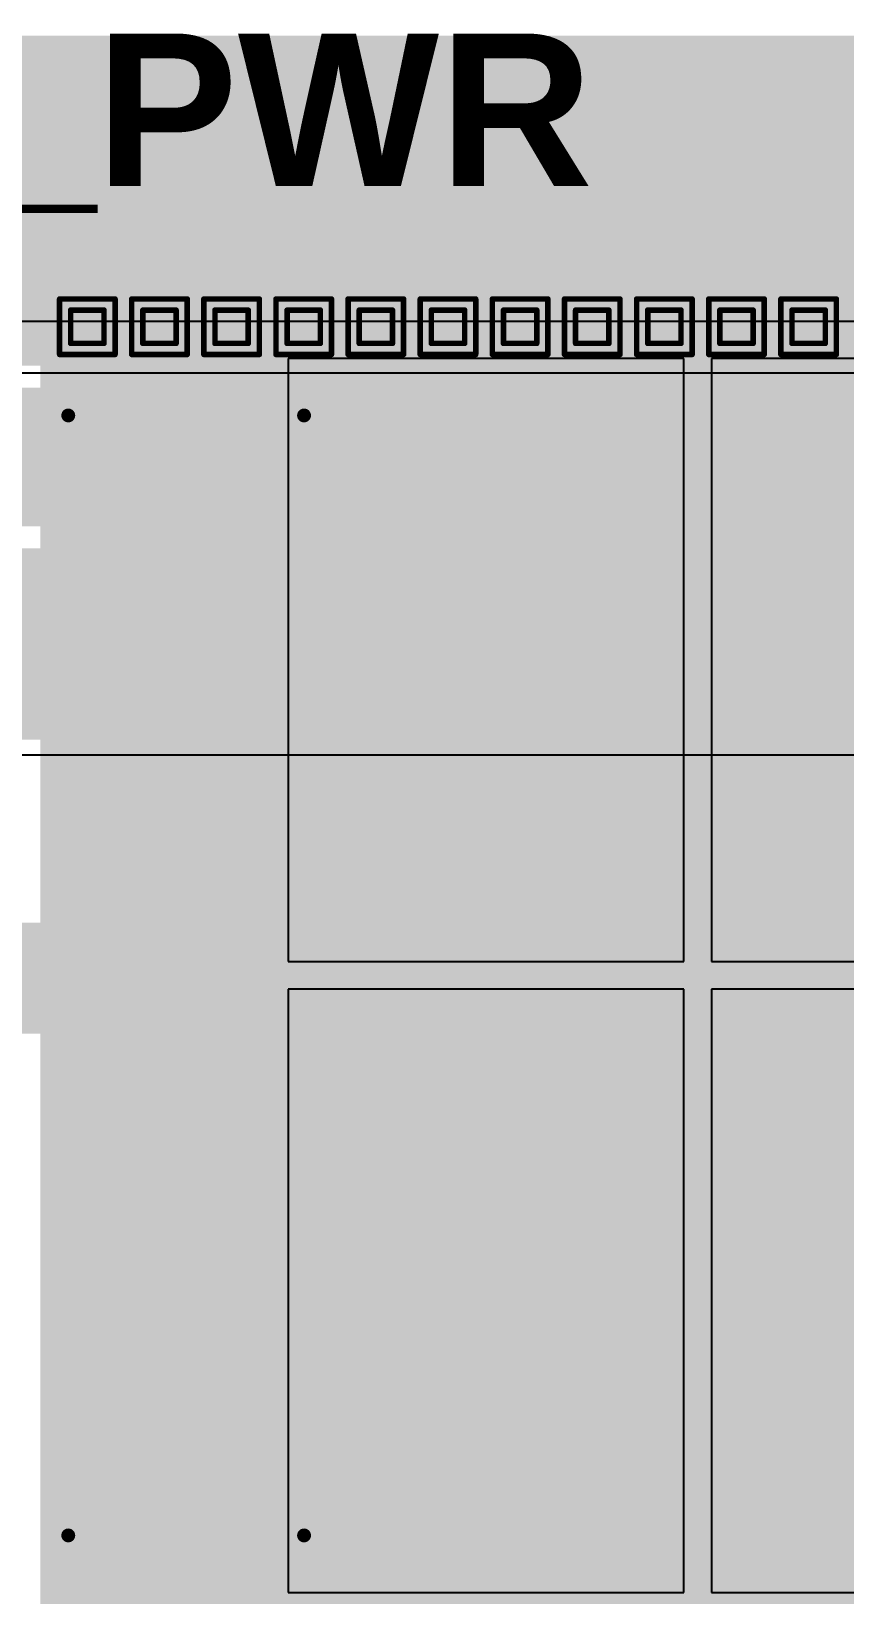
# Model space of a CAD drawing. Header units: inches. Extents: x -0.3 to 9.9, y -0.4 to 5.
# Drawn here: x 2.461 to 2.754, y 2.211 to 2.775 of the extents above; entities that cross this region are included whole.
import ezdxf

# ---------------------------------------------------------------- set-up
doc = ezdxf.new("R2010")
doc.units = ezdxf.units.IN
doc.header["$MEASUREMENT"] = 0
for name, color, linetype in [('Board Outline', 216, 'Continuous'), ('Bottom Layer', 5, 'Continuous'), ('Bottom Solder', 6, 'Continuous'), ('Drill Drawing', 1, 'Continuous'), ('Top Layer', 1, 'Continuous'), ('Top Overlay', 2, 'Continuous'), ('Top Paste', 8, 'Continuous'), ('Top Solder', 216, 'Continuous'), ('Via Holes', 16, 'Continuous')]:
    doc.layers.add(name, color=color, linetype=linetype)
doc.styles.add('Arial_Bold', font='', dxfattribs={"height": 0.2})
doc.styles.get('Arial_Bold').set_extended_font_data('Arial', bold=True)

# ---------------------------------------------------------------- blocks, each defined once
blk = doc.blocks.new('DDPAK_58')
at = {"layer": 'Top Layer'}
for points in [[(-0.2126, 0.32648), (0.2126, 0.32648), (0.2126, 0.05128), (-0.2126, 0.05128)], [(-0.15492, -0.14636), (-0.1128, -0.14636), (-0.1128, -0.2314), (-0.15492, -0.2314)], [(-0.08799, -0.14636), (-0.04587, -0.14636), (-0.04587, -0.2314), (-0.08799, -0.2314)], [(-0.02106, -0.14636), (0.02106, -0.14636), (0.02106, -0.2314), (-0.02106, -0.2314)], [(0.04587, -0.14636), (0.08799, -0.14636), (0.08799, -0.2314), (0.04587, -0.2314)], [(0.1128, -0.14636), (0.15492, -0.14636), (0.15492, -0.2314), (0.1128, -0.2314)]]:
    blk.add_hatch(color=1, dxfattribs=at).paths.add_polyline_path(points)
at = {"layer": 'Top Paste'}
for points in [[(-0.2126, 0.32648), (0.2126, 0.32648), (0.2126, 0.05128), (-0.2126, 0.05128)], [(-0.15492, -0.14636), (-0.1128, -0.14636), (-0.1128, -0.2314), (-0.15492, -0.2314)], [(-0.08799, -0.14636), (-0.04587, -0.14636), (-0.04587, -0.2314), (-0.08799, -0.2314)], [(-0.02106, -0.14636), (0.02106, -0.14636), (0.02106, -0.2314), (-0.02106, -0.2314)], [(0.04587, -0.14636), (0.08799, -0.14636), (0.08799, -0.2314), (0.04587, -0.2314)], [(0.1128, -0.14636), (0.15492, -0.14636), (0.15492, -0.2314), (0.1128, -0.2314)]]:
    blk.add_hatch(color=8, dxfattribs=at).paths.add_polyline_path(points)
at = {"layer": 'Top Solder'}
for points in [[(-0.21457, 0.32844), (0.21457, 0.32844), (0.21457, 0.04931), (-0.21457, 0.04931)], [(-0.15689, -0.14439), (-0.11083, -0.14439), (-0.11083, -0.23337), (-0.15689, -0.23337)], [(-0.08996, -0.14439), (-0.0439, -0.14439), (-0.0439, -0.23337), (-0.08996, -0.23337)], [(-0.02303, -0.14439), (0.02303, -0.14439), (0.02303, -0.23337), (-0.02303, -0.23337)], [(0.0439, -0.14439), (0.08996, -0.14439), (0.08996, -0.23337), (0.0439, -0.23337)], [(0.11083, -0.14439), (0.15689, -0.14439), (0.15689, -0.23337), (0.11083, -0.23337)]]:
    blk.add_hatch(color=216, dxfattribs=at).paths.add_polyline_path(points)
at = {"layer": 'Top Overlay'}
for points, const_width in [([(0.202, 0.35), (-0.202, 0.35)], 0.005), ([(-0.202, 0.332), (-0.202, 0.35)], 0.005), ([(0.202, 0.332), (0.202, 0.35)], 0.005), ([(0.202, 0.35), (0.202, 0.35)], 0.005), ([(-0.202, -0.038), (-0.202, 0.047)], 0.005), ([(0.202, -0.038), (0.202, 0.047)], 0.005), ([(0.202, -0.038), (-0.202, -0.038)], 0.005), ([(-0.162, -0.191), (-0.167, -0.186)], 0.01), ([(-0.167, -0.196), (-0.167, -0.186)], 0.01), ([(-0.167, -0.196), (-0.162, -0.191)], 0.01)]:
    blk.add_lwpolyline(points, dxfattribs=dict(at, const_width=const_width))
for points, const_width in [([(-0.20325, 0.35, 1), (-0.20075, 0.35, 1)], 0.0025), ([(-0.20325, 0.35, 1), (-0.20075, 0.35, 1)], 0.0025), ([(0.20075, 0.35, 1), (0.20325, 0.35, 1)], 0.0025), ([(0.20075, 0.35, 1), (0.20325, 0.35, 1)], 0.0025), ([(0.20075, 0.35, 1), (0.20325, 0.35, 1)], 0.0025), ([(0.20075, 0.35, 1), (0.20325, 0.35, 1)], 0.0025), ([(-0.20325, 0.332, 1), (-0.20075, 0.332, 1)], 0.0025), ([(0.20075, 0.332, 1), (0.20325, 0.332, 1)], 0.0025), ([(-0.20325, 0.047, 1), (-0.20075, 0.047, 1)], 0.0025), ([(0.20075, 0.047, 1), (0.20325, 0.047, 1)], 0.0025), ([(-0.20325, -0.038, 1), (-0.20075, -0.038, 1)], 0.0025), ([(-0.20325, -0.038, 1), (-0.20075, -0.038, 1)], 0.0025), ([(0.20075, -0.038, 1), (0.20325, -0.038, 1)], 0.0025), ([(0.20075, -0.038, 1), (0.20325, -0.038, 1)], 0.0025), ([(-0.1695, -0.186, 1), (-0.1645, -0.186, 1)], 0.005), ([(-0.1695, -0.186, 1), (-0.1645, -0.186, 1)], 0.005), ([(-0.1645, -0.191, 1), (-0.1595, -0.191, 1)], 0.005), ([(-0.1645, -0.191, 1), (-0.1595, -0.191, 1)], 0.005), ([(-0.1695, -0.196, 1), (-0.1645, -0.196, 1)], 0.005), ([(-0.1695, -0.196, 1), (-0.1645, -0.196, 1)], 0.005)]:
    blk.add_lwpolyline(points, format="xyb", close=True, dxfattribs=dict(at, const_width=const_width))

msp = doc.modelspace()

# ---------------------------------------------------------------- hatches: boundary and pattern name
at = {"layer": 'Bottom Layer'}
for points in [[(2.30882, 2.65395), (2.83982, 2.65395), (2.83982, 2.76295), (2.30882, 2.76295)], [(2.395, 2.519), (3.219, 2.519), (3.219, 2.588), (2.395, 2.588)]]:
    msp.add_hatch(color=5, dxfattribs=at).paths.add_polyline_path(points)
h = msp.add_hatch(color=5, dxfattribs=at)
edge = h.paths.add_edge_path()
edge.add_arc((2.48082, 2.66795), 0.01181, 0, 360)
h = msp.add_hatch(color=5, dxfattribs=at)
edge = h.paths.add_edge_path()
edge.add_arc((2.50682, 2.66795), 0.01181, 0, 360)
h = msp.add_hatch(color=5, dxfattribs=at)
edge = h.paths.add_edge_path()
edge.add_arc((2.53282, 2.66795), 0.01181, 0, 360)
h = msp.add_hatch(color=5, dxfattribs=at)
edge = h.paths.add_edge_path()
edge.add_arc((2.55882, 2.66795), 0.01181, 0, 360)
h = msp.add_hatch(color=5, dxfattribs=at)
edge = h.paths.add_edge_path()
edge.add_arc((2.58482, 2.66795), 0.01181, 0, 360)
h = msp.add_hatch(color=5, dxfattribs=at)
edge = h.paths.add_edge_path()
edge.add_arc((2.61082, 2.66795), 0.01181, 0, 360)
h = msp.add_hatch(color=5, dxfattribs=at)
edge = h.paths.add_edge_path()
edge.add_arc((2.63682, 2.66795), 0.01181, 0, 360)
h = msp.add_hatch(color=5, dxfattribs=at)
edge = h.paths.add_edge_path()
edge.add_arc((2.66282, 2.66795), 0.01181, 0, 360)
h = msp.add_hatch(color=5, dxfattribs=at)
edge = h.paths.add_edge_path()
edge.add_arc((2.68882, 2.66795), 0.01181, 0, 360)
h = msp.add_hatch(color=5, dxfattribs=at)
edge = h.paths.add_edge_path()
edge.add_arc((2.71482, 2.66795), 0.01181, 0, 360)
h = msp.add_hatch(color=5, dxfattribs=at)
edge = h.paths.add_edge_path()
edge.add_arc((2.74082, 2.66795), 0.01181, 0, 360)
at = {"layer": 'Bottom Solder'}
h = msp.add_hatch(color=6, dxfattribs=at)
edge = h.paths.add_edge_path()
edge.add_arc((2.48082, 2.66795), 0.00591, 0, 360)
h = msp.add_hatch(color=6, dxfattribs=at)
edge = h.paths.add_edge_path()
edge.add_arc((2.50682, 2.66795), 0.00591, 0, 360)
h = msp.add_hatch(color=6, dxfattribs=at)
edge = h.paths.add_edge_path()
edge.add_arc((2.53282, 2.66795), 0.00591, 0, 360)
h = msp.add_hatch(color=6, dxfattribs=at)
edge = h.paths.add_edge_path()
edge.add_arc((2.55882, 2.66795), 0.00591, 0, 360)
h = msp.add_hatch(color=6, dxfattribs=at)
edge = h.paths.add_edge_path()
edge.add_arc((2.58482, 2.66795), 0.00591, 0, 360)
h = msp.add_hatch(color=6, dxfattribs=at)
edge = h.paths.add_edge_path()
edge.add_arc((2.61082, 2.66795), 0.00591, 0, 360)
h = msp.add_hatch(color=6, dxfattribs=at)
edge = h.paths.add_edge_path()
edge.add_arc((2.63682, 2.66795), 0.00591, 0, 360)
h = msp.add_hatch(color=6, dxfattribs=at)
edge = h.paths.add_edge_path()
edge.add_arc((2.66282, 2.66795), 0.00591, 0, 360)
h = msp.add_hatch(color=6, dxfattribs=at)
edge = h.paths.add_edge_path()
edge.add_arc((2.68882, 2.66795), 0.00591, 0, 360)
h = msp.add_hatch(color=6, dxfattribs=at)
edge = h.paths.add_edge_path()
edge.add_arc((2.71482, 2.66795), 0.00591, 0, 360)
h = msp.add_hatch(color=6, dxfattribs=at)
edge = h.paths.add_edge_path()
edge.add_arc((2.74082, 2.66795), 0.00591, 0, 360)
at = {"layer": 'Top Layer'}
msp.add_hatch(color=1, dxfattribs=at).paths.add_polyline_path([(2.46382, 2.183), (2.83982, 2.183), (2.83982, 2.69195), (2.46382, 2.69195)])
h = msp.add_hatch(color=1, dxfattribs=at)
edge = h.paths.add_edge_path()
edge.add_arc((2.48082, 2.66795), 0.01181, 0, 360)
h = msp.add_hatch(color=1, dxfattribs=at)
edge = h.paths.add_edge_path()
edge.add_arc((2.50682, 2.66795), 0.01181, 0, 360)
h = msp.add_hatch(color=1, dxfattribs=at)
edge = h.paths.add_edge_path()
edge.add_arc((2.53282, 2.66795), 0.01181, 0, 360)
h = msp.add_hatch(color=1, dxfattribs=at)
edge = h.paths.add_edge_path()
edge.add_arc((2.55882, 2.66795), 0.01181, 0, 360)
h = msp.add_hatch(color=1, dxfattribs=at)
edge = h.paths.add_edge_path()
edge.add_arc((2.58482, 2.66795), 0.01181, 0, 360)
h = msp.add_hatch(color=1, dxfattribs=at)
edge = h.paths.add_edge_path()
edge.add_arc((2.61082, 2.66795), 0.01181, 0, 360)
h = msp.add_hatch(color=1, dxfattribs=at)
edge = h.paths.add_edge_path()
edge.add_arc((2.63682, 2.66795), 0.01181, 0, 360)
h = msp.add_hatch(color=1, dxfattribs=at)
edge = h.paths.add_edge_path()
edge.add_arc((2.66282, 2.66795), 0.01181, 0, 360)
h = msp.add_hatch(color=1, dxfattribs=at)
edge = h.paths.add_edge_path()
edge.add_arc((2.68882, 2.66795), 0.01181, 0, 360)
h = msp.add_hatch(color=1, dxfattribs=at)
edge = h.paths.add_edge_path()
edge.add_arc((2.71482, 2.66795), 0.01181, 0, 360)
h = msp.add_hatch(color=1, dxfattribs=at)
edge = h.paths.add_edge_path()
edge.add_arc((2.74082, 2.66795), 0.01181, 0, 360)
at = {"layer": 'Top Solder'}
h = msp.add_hatch(color=216, dxfattribs=at)
edge = h.paths.add_edge_path()
edge.add_arc((2.48082, 2.66795), 0.00591, 0, 360)
h = msp.add_hatch(color=216, dxfattribs=at)
edge = h.paths.add_edge_path()
edge.add_arc((2.50682, 2.66795), 0.00591, 0, 360)
h = msp.add_hatch(color=216, dxfattribs=at)
edge = h.paths.add_edge_path()
edge.add_arc((2.53282, 2.66795), 0.00591, 0, 360)
h = msp.add_hatch(color=216, dxfattribs=at)
edge = h.paths.add_edge_path()
edge.add_arc((2.55882, 2.66795), 0.00591, 0, 360)
h = msp.add_hatch(color=216, dxfattribs=at)
edge = h.paths.add_edge_path()
edge.add_arc((2.58482, 2.66795), 0.00591, 0, 360)
h = msp.add_hatch(color=216, dxfattribs=at)
edge = h.paths.add_edge_path()
edge.add_arc((2.61082, 2.66795), 0.00591, 0, 360)
h = msp.add_hatch(color=216, dxfattribs=at)
edge = h.paths.add_edge_path()
edge.add_arc((2.63682, 2.66795), 0.00591, 0, 360)
h = msp.add_hatch(color=216, dxfattribs=at)
edge = h.paths.add_edge_path()
edge.add_arc((2.66282, 2.66795), 0.00591, 0, 360)
h = msp.add_hatch(color=216, dxfattribs=at)
edge = h.paths.add_edge_path()
edge.add_arc((2.68882, 2.66795), 0.00591, 0, 360)
h = msp.add_hatch(color=216, dxfattribs=at)
edge = h.paths.add_edge_path()
edge.add_arc((2.71482, 2.66795), 0.00591, 0, 360)
h = msp.add_hatch(color=216, dxfattribs=at)
edge = h.paths.add_edge_path()
edge.add_arc((2.74082, 2.66795), 0.00591, 0, 360)
at = {"layer": 'Via Holes'}
h = msp.add_hatch(color=7, dxfattribs=at)
edge = h.paths.add_edge_path()
edge.add_arc((2.48082, 2.66795), 0.00591, 0, 360)
h = msp.add_hatch(color=7, dxfattribs=at)
edge = h.paths.add_edge_path()
edge.add_arc((2.50682, 2.66795), 0.00591, 0, 360)
h = msp.add_hatch(color=7, dxfattribs=at)
edge = h.paths.add_edge_path()
edge.add_arc((2.53282, 2.66795), 0.00591, 0, 360)
h = msp.add_hatch(color=7, dxfattribs=at)
edge = h.paths.add_edge_path()
edge.add_arc((2.55882, 2.66795), 0.00591, 0, 360)
h = msp.add_hatch(color=7, dxfattribs=at)
edge = h.paths.add_edge_path()
edge.add_arc((2.58482, 2.66795), 0.00591, 0, 360)
h = msp.add_hatch(color=7, dxfattribs=at)
edge = h.paths.add_edge_path()
edge.add_arc((2.61082, 2.66795), 0.00591, 0, 360)
h = msp.add_hatch(color=7, dxfattribs=at)
edge = h.paths.add_edge_path()
edge.add_arc((2.63682, 2.66795), 0.00591, 0, 360)
h = msp.add_hatch(color=7, dxfattribs=at)
edge = h.paths.add_edge_path()
edge.add_arc((2.66282, 2.66795), 0.00591, 0, 360)
h = msp.add_hatch(color=7, dxfattribs=at)
edge = h.paths.add_edge_path()
edge.add_arc((2.68882, 2.66795), 0.00591, 0, 360)
h = msp.add_hatch(color=7, dxfattribs=at)
edge = h.paths.add_edge_path()
edge.add_arc((2.71482, 2.66795), 0.00591, 0, 360)
h = msp.add_hatch(color=7, dxfattribs=at)
edge = h.paths.add_edge_path()
edge.add_arc((2.74082, 2.66795), 0.00591, 0, 360)

# ---------------------------------------------------------------- linework, layer by layer
at = {"layer": 'Board Outline', "const_width": 0.01}
msp.add_lwpolyline([(-0.11718, 2.76795), (4.62523, 2.76795)], dxfattribs=at)
at = {"layer": 'Bottom Layer'}
for p, q in [((1.47906, 2.67), (3.41771, 2.67)), ((3.10182, 2.65121), (1.84329, 2.65121)), ((2.41217, 2.51359), (3.219, 2.51359))]:
    msp.add_line(p, q, dxfattribs=at)
at = {"layer": 'Bottom Layer', "const_width": 0.05}
msp.add_lwpolyline([(1.84329, 2.62095), (3.10182, 2.62095)], dxfattribs=at)
at = {"layer": 'Drill Drawing', "const_width": 0.002}
for points in [[(2.47082, 2.67795), (2.49082, 2.67795)], [(2.47082, 2.65795), (2.47082, 2.67795)], [(2.49082, 2.65795), (2.49082, 2.67795)], [(2.49682, 2.67795), (2.51682, 2.67795)], [(2.49682, 2.65795), (2.49682, 2.67795)], [(2.51682, 2.65795), (2.51682, 2.67795)], [(2.52282, 2.67795), (2.54282, 2.67795)], [(2.52282, 2.65795), (2.52282, 2.67795)], [(2.54282, 2.65795), (2.54282, 2.67795)], [(2.54882, 2.67795), (2.56882, 2.67795)], [(2.54882, 2.65795), (2.54882, 2.67795)], [(2.56882, 2.65795), (2.56882, 2.67795)], [(2.57482, 2.67795), (2.59482, 2.67795)], [(2.57482, 2.65795), (2.57482, 2.67795)], [(2.59482, 2.65795), (2.59482, 2.67795)], [(2.60082, 2.67795), (2.62082, 2.67795)], [(2.60082, 2.65795), (2.60082, 2.67795)], [(2.62082, 2.65795), (2.62082, 2.67795)], [(2.62682, 2.67795), (2.64682, 2.67795)], [(2.62682, 2.65795), (2.62682, 2.67795)], [(2.64682, 2.65795), (2.64682, 2.67795)], [(2.65282, 2.67795), (2.67282, 2.67795)], [(2.65282, 2.65795), (2.65282, 2.67795)], [(2.67282, 2.65795), (2.67282, 2.67795)], [(2.67882, 2.67795), (2.69882, 2.67795)], [(2.67882, 2.65795), (2.67882, 2.67795)], [(2.69882, 2.65795), (2.69882, 2.67795)], [(2.70482, 2.67795), (2.72482, 2.67795)], [(2.70482, 2.65795), (2.70482, 2.67795)], [(2.72482, 2.65795), (2.72482, 2.67795)], [(2.73082, 2.67795), (2.75082, 2.67795)], [(2.73082, 2.65795), (2.73082, 2.67795)], [(2.75082, 2.65795), (2.75082, 2.67795)], [(2.47482, 2.67395), (2.48682, 2.67395)], [(2.47482, 2.66195), (2.47482, 2.67395)], [(2.48682, 2.66195), (2.48682, 2.67395)], [(2.50082, 2.67395), (2.51282, 2.67395)], [(2.50082, 2.66195), (2.50082, 2.67395)], [(2.51282, 2.66195), (2.51282, 2.67395)], [(2.52682, 2.67395), (2.53882, 2.67395)], [(2.52682, 2.66195), (2.52682, 2.67395)], [(2.53882, 2.66195), (2.53882, 2.67395)], [(2.55282, 2.67395), (2.56482, 2.67395)], [(2.55282, 2.66195), (2.55282, 2.67395)], [(2.56482, 2.66195), (2.56482, 2.67395)], [(2.57882, 2.67395), (2.59082, 2.67395)], [(2.57882, 2.66195), (2.57882, 2.67395)], [(2.59082, 2.66195), (2.59082, 2.67395)], [(2.60482, 2.67395), (2.61682, 2.67395)], [(2.60482, 2.66195), (2.60482, 2.67395)], [(2.61682, 2.66195), (2.61682, 2.67395)], [(2.63082, 2.67395), (2.64282, 2.67395)], [(2.63082, 2.66195), (2.63082, 2.67395)], [(2.64282, 2.66195), (2.64282, 2.67395)], [(2.65682, 2.67395), (2.66882, 2.67395)], [(2.65682, 2.66195), (2.65682, 2.67395)], [(2.66882, 2.66195), (2.66882, 2.67395)], [(2.68282, 2.67395), (2.69482, 2.67395)], [(2.68282, 2.66195), (2.68282, 2.67395)], [(2.69482, 2.66195), (2.69482, 2.67395)], [(2.70882, 2.67395), (2.72082, 2.67395)], [(2.70882, 2.66195), (2.70882, 2.67395)], [(2.72082, 2.66195), (2.72082, 2.67395)], [(2.73482, 2.67395), (2.74682, 2.67395)], [(2.73482, 2.66195), (2.73482, 2.67395)], [(2.74682, 2.66195), (2.74682, 2.67395)], [(2.47482, 2.66195), (2.48682, 2.66195)], [(2.50082, 2.66195), (2.51282, 2.66195)], [(2.52682, 2.66195), (2.53882, 2.66195)], [(2.55282, 2.66195), (2.56482, 2.66195)], [(2.57882, 2.66195), (2.59082, 2.66195)], [(2.60482, 2.66195), (2.61682, 2.66195)], [(2.63082, 2.66195), (2.64282, 2.66195)], [(2.65682, 2.66195), (2.66882, 2.66195)], [(2.68282, 2.66195), (2.69482, 2.66195)], [(2.70882, 2.66195), (2.72082, 2.66195)], [(2.73482, 2.66195), (2.74682, 2.66195)], [(2.47082, 2.65795), (2.49082, 2.65795)], [(2.49682, 2.65795), (2.51682, 2.65795)], [(2.52282, 2.65795), (2.54282, 2.65795)], [(2.54882, 2.65795), (2.56882, 2.65795)], [(2.57482, 2.65795), (2.59482, 2.65795)], [(2.60082, 2.65795), (2.62082, 2.65795)], [(2.62682, 2.65795), (2.64682, 2.65795)], [(2.65282, 2.65795), (2.67282, 2.65795)], [(2.67882, 2.65795), (2.69882, 2.65795)], [(2.70482, 2.65795), (2.72482, 2.65795)], [(2.73082, 2.65795), (2.75082, 2.65795)]]:
    msp.add_lwpolyline(points, dxfattribs=at)
at = {"layer": 'Drill Drawing', "const_width": 0.001}
for points in [[(2.47032, 2.67795, 1), (2.47132, 2.67795, 1)], [(2.47032, 2.67795, 1), (2.47132, 2.67795, 1)], [(2.49032, 2.67795, 1), (2.49132, 2.67795, 1)], [(2.49032, 2.67795, 1), (2.49132, 2.67795, 1)], [(2.49632, 2.67795, 1), (2.49732, 2.67795, 1)], [(2.49632, 2.67795, 1), (2.49732, 2.67795, 1)], [(2.51632, 2.67795, 1), (2.51732, 2.67795, 1)], [(2.51632, 2.67795, 1), (2.51732, 2.67795, 1)], [(2.52232, 2.67795, 1), (2.52332, 2.67795, 1)], [(2.52232, 2.67795, 1), (2.52332, 2.67795, 1)], [(2.54232, 2.67795, 1), (2.54332, 2.67795, 1)], [(2.54232, 2.67795, 1), (2.54332, 2.67795, 1)], [(2.54832, 2.67795, 1), (2.54932, 2.67795, 1)], [(2.54832, 2.67795, 1), (2.54932, 2.67795, 1)], [(2.56832, 2.67795, 1), (2.56932, 2.67795, 1)], [(2.56832, 2.67795, 1), (2.56932, 2.67795, 1)], [(2.57432, 2.67795, 1), (2.57532, 2.67795, 1)], [(2.57432, 2.67795, 1), (2.57532, 2.67795, 1)], [(2.59432, 2.67795, 1), (2.59532, 2.67795, 1)], [(2.59432, 2.67795, 1), (2.59532, 2.67795, 1)], [(2.60032, 2.67795, 1), (2.60132, 2.67795, 1)], [(2.60032, 2.67795, 1), (2.60132, 2.67795, 1)], [(2.62032, 2.67795, 1), (2.62132, 2.67795, 1)], [(2.62032, 2.67795, 1), (2.62132, 2.67795, 1)], [(2.62632, 2.67795, 1), (2.62732, 2.67795, 1)], [(2.62632, 2.67795, 1), (2.62732, 2.67795, 1)], [(2.64632, 2.67795, 1), (2.64732, 2.67795, 1)], [(2.64632, 2.67795, 1), (2.64732, 2.67795, 1)], [(2.65232, 2.67795, 1), (2.65332, 2.67795, 1)], [(2.65232, 2.67795, 1), (2.65332, 2.67795, 1)], [(2.67232, 2.67795, 1), (2.67332, 2.67795, 1)], [(2.67232, 2.67795, 1), (2.67332, 2.67795, 1)], [(2.67832, 2.67795, 1), (2.67932, 2.67795, 1)], [(2.67832, 2.67795, 1), (2.67932, 2.67795, 1)], [(2.69832, 2.67795, 1), (2.69932, 2.67795, 1)], [(2.69832, 2.67795, 1), (2.69932, 2.67795, 1)], [(2.70432, 2.67795, 1), (2.70532, 2.67795, 1)], [(2.70432, 2.67795, 1), (2.70532, 2.67795, 1)], [(2.72432, 2.67795, 1), (2.72532, 2.67795, 1)], [(2.72432, 2.67795, 1), (2.72532, 2.67795, 1)], [(2.73032, 2.67795, 1), (2.73132, 2.67795, 1)], [(2.73032, 2.67795, 1), (2.73132, 2.67795, 1)], [(2.75032, 2.67795, 1), (2.75132, 2.67795, 1)], [(2.75032, 2.67795, 1), (2.75132, 2.67795, 1)], [(2.47432, 2.67395, 1), (2.47532, 2.67395, 1)], [(2.47432, 2.67395, 1), (2.47532, 2.67395, 1)], [(2.48632, 2.67395, 1), (2.48732, 2.67395, 1)], [(2.48632, 2.67395, 1), (2.48732, 2.67395, 1)], [(2.50032, 2.67395, 1), (2.50132, 2.67395, 1)], [(2.50032, 2.67395, 1), (2.50132, 2.67395, 1)], [(2.51232, 2.67395, 1), (2.51332, 2.67395, 1)], [(2.51232, 2.67395, 1), (2.51332, 2.67395, 1)], [(2.52632, 2.67395, 1), (2.52732, 2.67395, 1)], [(2.52632, 2.67395, 1), (2.52732, 2.67395, 1)], [(2.53832, 2.67395, 1), (2.53932, 2.67395, 1)], [(2.53832, 2.67395, 1), (2.53932, 2.67395, 1)], [(2.55232, 2.67395, 1), (2.55332, 2.67395, 1)], [(2.55232, 2.67395, 1), (2.55332, 2.67395, 1)], [(2.56432, 2.67395, 1), (2.56532, 2.67395, 1)], [(2.56432, 2.67395, 1), (2.56532, 2.67395, 1)], [(2.57832, 2.67395, 1), (2.57932, 2.67395, 1)], [(2.57832, 2.67395, 1), (2.57932, 2.67395, 1)], [(2.59032, 2.67395, 1), (2.59132, 2.67395, 1)], [(2.59032, 2.67395, 1), (2.59132, 2.67395, 1)], [(2.60432, 2.67395, 1), (2.60532, 2.67395, 1)], [(2.60432, 2.67395, 1), (2.60532, 2.67395, 1)], [(2.61632, 2.67395, 1), (2.61732, 2.67395, 1)], [(2.61632, 2.67395, 1), (2.61732, 2.67395, 1)], [(2.63032, 2.67395, 1), (2.63132, 2.67395, 1)], [(2.63032, 2.67395, 1), (2.63132, 2.67395, 1)], [(2.64232, 2.67395, 1), (2.64332, 2.67395, 1)], [(2.64232, 2.67395, 1), (2.64332, 2.67395, 1)], [(2.65632, 2.67395, 1), (2.65732, 2.67395, 1)], [(2.65632, 2.67395, 1), (2.65732, 2.67395, 1)], [(2.66832, 2.67395, 1), (2.66932, 2.67395, 1)], [(2.66832, 2.67395, 1), (2.66932, 2.67395, 1)], [(2.68232, 2.67395, 1), (2.68332, 2.67395, 1)], [(2.68232, 2.67395, 1), (2.68332, 2.67395, 1)], [(2.69432, 2.67395, 1), (2.69532, 2.67395, 1)], [(2.69432, 2.67395, 1), (2.69532, 2.67395, 1)], [(2.70832, 2.67395, 1), (2.70932, 2.67395, 1)], [(2.70832, 2.67395, 1), (2.70932, 2.67395, 1)], [(2.72032, 2.67395, 1), (2.72132, 2.67395, 1)], [(2.72032, 2.67395, 1), (2.72132, 2.67395, 1)], [(2.73432, 2.67395, 1), (2.73532, 2.67395, 1)], [(2.73432, 2.67395, 1), (2.73532, 2.67395, 1)], [(2.74632, 2.67395, 1), (2.74732, 2.67395, 1)], [(2.74632, 2.67395, 1), (2.74732, 2.67395, 1)], [(2.47432, 2.66195, 1), (2.47532, 2.66195, 1)], [(2.47432, 2.66195, 1), (2.47532, 2.66195, 1)], [(2.48632, 2.66195, 1), (2.48732, 2.66195, 1)], [(2.48632, 2.66195, 1), (2.48732, 2.66195, 1)], [(2.50032, 2.66195, 1), (2.50132, 2.66195, 1)], [(2.50032, 2.66195, 1), (2.50132, 2.66195, 1)], [(2.51232, 2.66195, 1), (2.51332, 2.66195, 1)], [(2.51232, 2.66195, 1), (2.51332, 2.66195, 1)], [(2.52632, 2.66195, 1), (2.52732, 2.66195, 1)], [(2.52632, 2.66195, 1), (2.52732, 2.66195, 1)], [(2.53832, 2.66195, 1), (2.53932, 2.66195, 1)], [(2.53832, 2.66195, 1), (2.53932, 2.66195, 1)], [(2.55232, 2.66195, 1), (2.55332, 2.66195, 1)], [(2.55232, 2.66195, 1), (2.55332, 2.66195, 1)], [(2.56432, 2.66195, 1), (2.56532, 2.66195, 1)], [(2.56432, 2.66195, 1), (2.56532, 2.66195, 1)], [(2.57832, 2.66195, 1), (2.57932, 2.66195, 1)], [(2.57832, 2.66195, 1), (2.57932, 2.66195, 1)], [(2.59032, 2.66195, 1), (2.59132, 2.66195, 1)], [(2.59032, 2.66195, 1), (2.59132, 2.66195, 1)], [(2.60432, 2.66195, 1), (2.60532, 2.66195, 1)], [(2.60432, 2.66195, 1), (2.60532, 2.66195, 1)], [(2.61632, 2.66195, 1), (2.61732, 2.66195, 1)], [(2.61632, 2.66195, 1), (2.61732, 2.66195, 1)], [(2.63032, 2.66195, 1), (2.63132, 2.66195, 1)], [(2.63032, 2.66195, 1), (2.63132, 2.66195, 1)], [(2.64232, 2.66195, 1), (2.64332, 2.66195, 1)], [(2.64232, 2.66195, 1), (2.64332, 2.66195, 1)], [(2.65632, 2.66195, 1), (2.65732, 2.66195, 1)], [(2.65632, 2.66195, 1), (2.65732, 2.66195, 1)], [(2.66832, 2.66195, 1), (2.66932, 2.66195, 1)], [(2.66832, 2.66195, 1), (2.66932, 2.66195, 1)], [(2.68232, 2.66195, 1), (2.68332, 2.66195, 1)], [(2.68232, 2.66195, 1), (2.68332, 2.66195, 1)], [(2.69432, 2.66195, 1), (2.69532, 2.66195, 1)], [(2.69432, 2.66195, 1), (2.69532, 2.66195, 1)], [(2.70832, 2.66195, 1), (2.70932, 2.66195, 1)], [(2.70832, 2.66195, 1), (2.70932, 2.66195, 1)], [(2.72032, 2.66195, 1), (2.72132, 2.66195, 1)], [(2.72032, 2.66195, 1), (2.72132, 2.66195, 1)], [(2.73432, 2.66195, 1), (2.73532, 2.66195, 1)], [(2.73432, 2.66195, 1), (2.73532, 2.66195, 1)], [(2.74632, 2.66195, 1), (2.74732, 2.66195, 1)], [(2.74632, 2.66195, 1), (2.74732, 2.66195, 1)], [(2.47032, 2.65795, 1), (2.47132, 2.65795, 1)], [(2.47032, 2.65795, 1), (2.47132, 2.65795, 1)], [(2.49032, 2.65795, 1), (2.49132, 2.65795, 1)], [(2.49032, 2.65795, 1), (2.49132, 2.65795, 1)], [(2.49632, 2.65795, 1), (2.49732, 2.65795, 1)], [(2.49632, 2.65795, 1), (2.49732, 2.65795, 1)], [(2.51632, 2.65795, 1), (2.51732, 2.65795, 1)], [(2.51632, 2.65795, 1), (2.51732, 2.65795, 1)], [(2.52232, 2.65795, 1), (2.52332, 2.65795, 1)], [(2.52232, 2.65795, 1), (2.52332, 2.65795, 1)], [(2.54232, 2.65795, 1), (2.54332, 2.65795, 1)], [(2.54232, 2.65795, 1), (2.54332, 2.65795, 1)], [(2.54832, 2.65795, 1), (2.54932, 2.65795, 1)], [(2.54832, 2.65795, 1), (2.54932, 2.65795, 1)], [(2.56832, 2.65795, 1), (2.56932, 2.65795, 1)], [(2.56832, 2.65795, 1), (2.56932, 2.65795, 1)], [(2.57432, 2.65795, 1), (2.57532, 2.65795, 1)], [(2.57432, 2.65795, 1), (2.57532, 2.65795, 1)], [(2.59432, 2.65795, 1), (2.59532, 2.65795, 1)], [(2.59432, 2.65795, 1), (2.59532, 2.65795, 1)], [(2.60032, 2.65795, 1), (2.60132, 2.65795, 1)], [(2.60032, 2.65795, 1), (2.60132, 2.65795, 1)], [(2.62032, 2.65795, 1), (2.62132, 2.65795, 1)], [(2.62032, 2.65795, 1), (2.62132, 2.65795, 1)], [(2.62632, 2.65795, 1), (2.62732, 2.65795, 1)], [(2.62632, 2.65795, 1), (2.62732, 2.65795, 1)], [(2.64632, 2.65795, 1), (2.64732, 2.65795, 1)], [(2.64632, 2.65795, 1), (2.64732, 2.65795, 1)], [(2.65232, 2.65795, 1), (2.65332, 2.65795, 1)], [(2.65232, 2.65795, 1), (2.65332, 2.65795, 1)], [(2.67232, 2.65795, 1), (2.67332, 2.65795, 1)], [(2.67232, 2.65795, 1), (2.67332, 2.65795, 1)], [(2.67832, 2.65795, 1), (2.67932, 2.65795, 1)], [(2.67832, 2.65795, 1), (2.67932, 2.65795, 1)], [(2.69832, 2.65795, 1), (2.69932, 2.65795, 1)], [(2.69832, 2.65795, 1), (2.69932, 2.65795, 1)], [(2.70432, 2.65795, 1), (2.70532, 2.65795, 1)], [(2.70432, 2.65795, 1), (2.70532, 2.65795, 1)], [(2.72432, 2.65795, 1), (2.72532, 2.65795, 1)], [(2.72432, 2.65795, 1), (2.72532, 2.65795, 1)], [(2.73032, 2.65795, 1), (2.73132, 2.65795, 1)], [(2.73032, 2.65795, 1), (2.73132, 2.65795, 1)], [(2.75032, 2.65795, 1), (2.75132, 2.65795, 1)], [(2.75032, 2.65795, 1), (2.75132, 2.65795, 1)]]:
    msp.add_lwpolyline(points, format="xyb", close=True, dxfattribs=at)
at = {"layer": 'Top Layer'}
for p, q in [((2.42049, 2.67), (3.07156, 2.67)), ((2.69582, 2.65655), (2.55322, 2.65655)), ((2.55322, 2.65655), (2.55322, 2.43895)), ((2.69582, 2.43895), (2.69582, 2.65655)), ((2.84842, 2.65655), (2.70582, 2.65655)), ((2.70582, 2.65655), (2.70582, 2.43895)), ((2.55322, 2.43895), (2.69582, 2.43895)), ((2.70582, 2.43895), (2.84842, 2.43895)), ((2.69582, 2.42895), (2.55322, 2.42895)), ((2.55322, 2.42895), (2.55322, 2.21135)), ((2.69582, 2.21135), (2.69582, 2.42895)), ((2.84842, 2.42895), (2.70582, 2.42895)), ((2.70582, 2.42895), (2.70582, 2.21135)), ((2.55322, 2.21135), (2.69582, 2.21135)), ((2.70582, 2.21135), (2.84842, 2.21135))]:
    msp.add_line(p, q, dxfattribs=at)
for points, const_width in [([(2.43695, 2.72095), (3.00982, 2.72095)], 0.04), ([(2.70082, 2.35795), (2.70082, 2.43295)], 0.1), ([(2.20782, 2.43295), (2.70082, 2.43295)], 0.04), ([(2.61322, 2.27035), (2.70082, 2.35795)], 0.1)]:
    msp.add_lwpolyline(points, dxfattribs=dict(at, const_width=const_width))
for points, const_width in [([(2.67582, 2.43295, 1), (2.72582, 2.43295, 1)], 0.05), ([(2.69082, 2.43295, 1), (2.71082, 2.43295, 1)], 0.02), ([(2.67582, 2.35795, 1), (2.72582, 2.35795, 1)], 0.05), ([(2.67582, 2.35795, 1), (2.72582, 2.35795, 1)], 0.05), ([(2.58822, 2.27035, 1), (2.63822, 2.27035, 1)], 0.05)]:
    msp.add_lwpolyline(points, format="xyb", close=True, dxfattribs=dict(at, const_width=const_width))

# ---------------------------------------------------------------- block references
at = {"rotation": 270}
msp.add_blockref('DDPAK_58', (2.51194, 2.43395), dxfattribs=at)

# ---------------------------------------------------------------- texts
at = {"layer": 'Top Overlay', "style": 'Arial_Bold'}
msp.add_text('GSM_PWR', height=0.055, rotation=360, dxfattribs=at).set_placement((2.26612, 2.71872))

doc.saveas('drawing.dxf')
